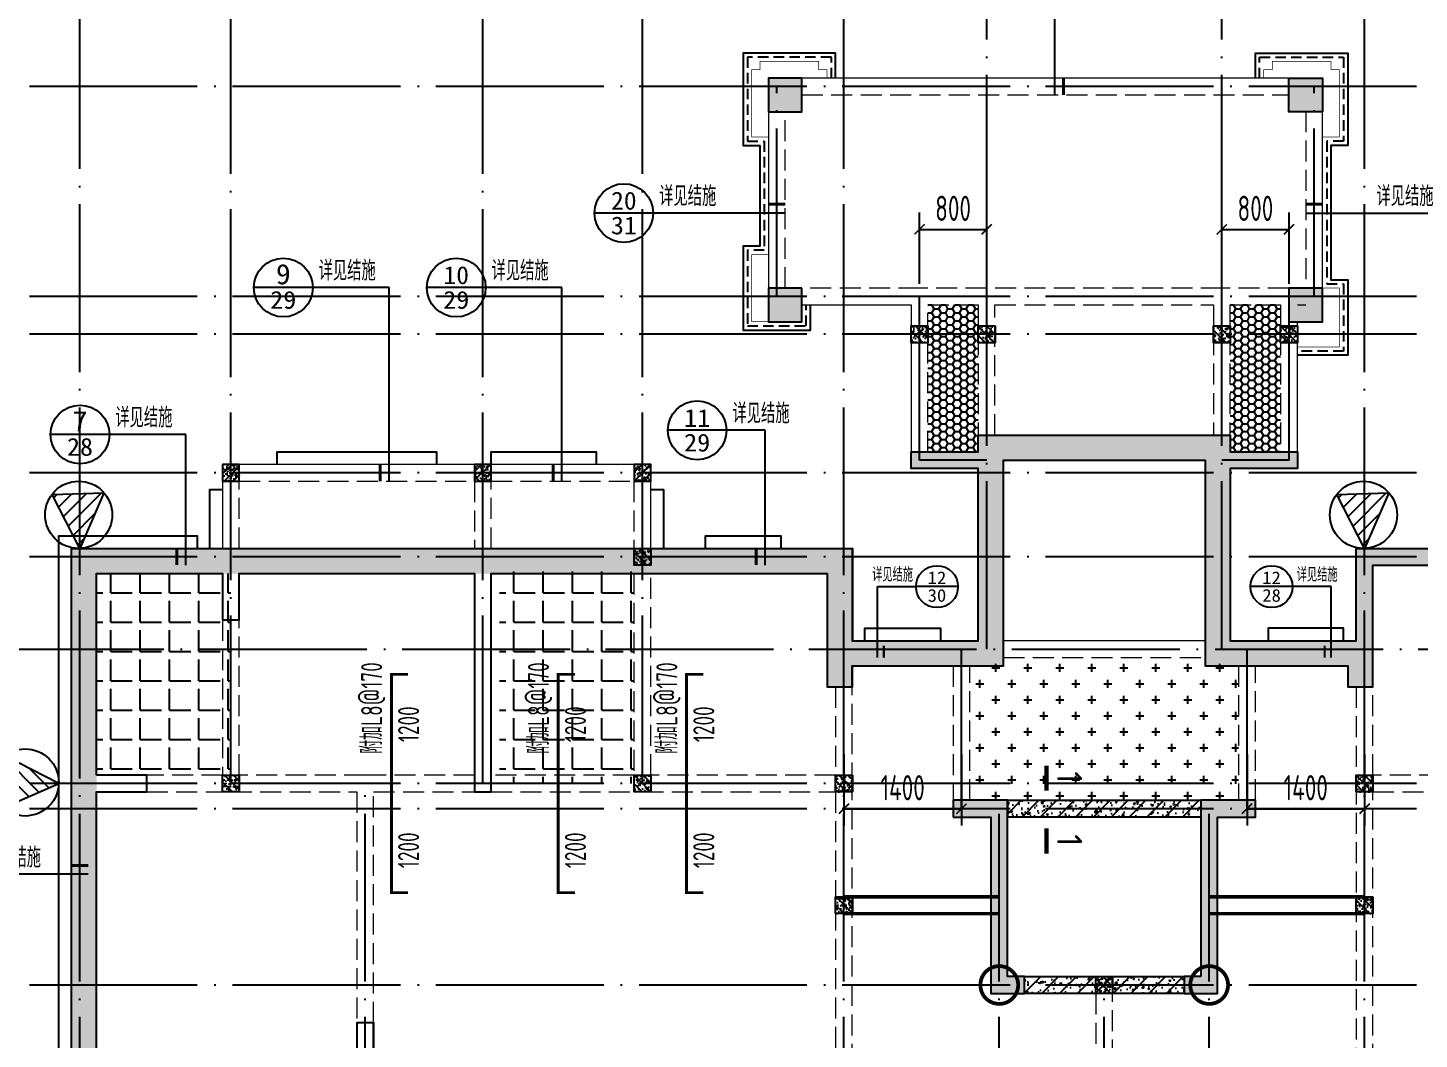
# Model space of a CAD drawing. Extents: x 826826 to 1642106, y -156213 to 399140.
# Drawn here: x 1285142 to 1301711, y 330157 to 342202 of the extents above; entities that cross this region are included whole.
import ezdxf
from ezdxf.enums import TextEntityAlignment as Align

# ---------------------------------------------------------------- set-up
doc = ezdxf.new("R2010")
doc.units = 0
doc.header["$LTSCALE"] = 1000
for name, pattern in [('DASH', [0.35, 0.25, -0.1]), ('DOTE', [2.42, 2, -0.2, 0.02, -0.2]), ('HIDDEN', [0.375, 0.25, -0.125])]:
    doc.linetypes.add(name, pattern=pattern)
doc.layers.get('0').update_dxf_attribs({"linetype": 'CONTINUOUS'})
doc.layers.get('DEFPOINTS').update_dxf_attribs({"linetype": 'CONTINUOUS'})
doc.layers.add('+公共字体', color=7, linetype='CONTINUOUS', lineweight=20)
doc.layers.add('PUB_HATCH', color=8, linetype='CONTINUOUS', lineweight=9)
for name, color, linetype in [('A-DOTE', 10, 'DOTE'), ('DIM_IDEN', 67, 'CONTINUOUS'), ('HATCH', 8, 'CONTINUOUS'), ('PUB_TEXT', 2, 'CONTINUOUS'), ('ROOF', 183, 'CONTINUOUS'), ('S-B板填充', 251, 'CONTINUOUS'), ('S-B板边线', 2, 'CONTINUOUS'), ('S-B板配筋', 6, 'CONTINUOUS'), ('S-B板配筋号', 7, 'CONTINUOUS'), ('S-J基础底板标注', 3, 'CONTINUOUS'), ('S-L主梁线', 4, 'DASH'), ('S-Q墙填充', 252, 'CONTINUOUS'), ('S-Q墙实线', 6, 'CONTINUOUS'), ('S-Q墙标注', 3, 'CONTINUOUS'), ('S-X详图标注', 3, 'CONTINUOUS'), ('S-Y一般标注', 3, 'CONTINUOUS'), ('S-Z柱实线', 6, 'CONTINUOUS'), ('S-板正筋', 2, 'CONTINUOUS'), ('S-构造柱', 212, 'CONTINUOUS'), ('THICK', 6, 'CONTINUOUS'), ('看线', 251, 'CONTINUOUS')]:
    doc.layers.add(name, color=color, linetype=linetype)
doc.styles.add('_TCH_AXIS', font='COMPLEX', dxfattribs={"bigfont": 'GBCBIG'})
doc.styles.add('_TCH_LABEL', font='simhei.ttf')
doc.styles.add('TSSD_Label', font='Tssdeng.shx', dxfattribs={"width": 0.7, "bigfont": 'hztxt.shx'})
doc.styles.add('TSSD_REIN', font='tssdeng.shx', dxfattribs={"width": 0.7, "height": 300, "bigfont": 'tssdchn.shx'})
doc.styles.add('结构文字', font='zstxt.shx', dxfattribs={"width": 0.7, "bigfont": 'zshz.shx'})
doc.dimstyles.new('STRUCK', dxfattribs={"dimtxt": 400, "dimasz": 121, "dimexe": 200, "dimexo": 150, "dimgap": 115, "dimtad": 1, "dimdec": 0, "dimdsep": 46, "dimtxsty": '结构文字', "dimblk": 'ARCHTICK', "dimcen": 400, "dimclrd": 3, "dimclre": 3, "dimclrt": 7, "dimadec": 0, "dimazin": 0, "dimtfac": 1, "dimtdec": 0, "dimtix": 1, "dimtmove": 2, "dimatfit": 3, "dimldrblk": '_DIMX', "dimfxl": 0, "dimtolj": 1, "dimtzin": 0, "dimarcsym": 0})
pattern_1 = [(0, (65578.81, -211040.24), (81.642857, 47.136514), [54.42857, -108.857143]), (120, (65578.81, -211040.24), (-81.642847, 47.136531), [54.42857, -108.857143]), (60, (65578.81, -211040.24), (1e-05, 94.273045), [-108.857143, 54.42857])]
pattern_2 = [(50, (196408.63, 60814.94), (215.17805, -18.82564), [22.5, -247.5]), (355, (196408.63, 60814.94), (-41.6254, 225.65764), [18, -198]), (100.4514, (196426.56, 60813.37), (173.5528, 206.83186), [19.12206, -210.34263]), (46.1842, (196408.63, 60874.94), (320.1723, -49.6557), [33.75, -371.25]), (96.6356, (196435.3, 60870.8), (280.3988, 292.23536), [28.6831, -315.5139]), (351.1842, (196408.63, 60874.94), (280.3986, 292.2356), [27, -297]), (21, (196438.63, 60859.94), (179.07212, -120.78567), [22.5, -247.5]), (326, (196438.63, 60859.94), (72.9946, 217.545), [18, -198]), (71.4514, (196453.55, 60849.87), (252.0668, 96.75915), [19.12206, -210.34263]), (37.5, (196408.63, 60814.94), (3.647957, 99.868156), [0, -195.6, 0, -201, 0, -198.75]), (7.5, (196408.63, 60814.94), (78.92086, 118.32351), [0, -114.6, 0, -191.1, 0, -75.75]), (327.5, (196341.73, 60814.94), (160.14673, -6.76646), [0, -75, 0, -234, 0, -310.5]), (317.5, (196311.73, 60814.94), (174.95585, 30.0315), [0, -97.5, 0, -155.4, 0, -220.5]), (45, (196408.63, 60814.94), (-106.06602, 106.06602), [])]

# ---------------------------------------------------------------- blocks, each defined once
blk = doc.blocks.new('20210801.08473688')
at = {"layer": 'A-DOTE'}
for p, q in [((4300, 3300), (4300, 19800)), ((6100, 10500), (6100, 19800)), ((9100, 10500), (9100, 19800)), ((11000, 10500), (11000, 19800)), ((13400, 3300), (13400, 19800)), ((15100, 12100), (15100, 19800)), ((17900, 12100), (17900, 19800)), ((19600, 3300), (19600, 19800)), ((54100, 18800), (3300, 18800)), ((12600, 16300), (12600, 18800)), ((19000, 16300), (19000, 18800)), ((54100, 16300), (3300, 16300)), ((14300, 14350), (14300, 16300)), ((18700, 14350), (18700, 16300)), ((54100, 15850), (3300, 15850)), ((15100, 14350), (14300, 14350)), ((18700, 14350), (17900, 14350)), ((54100, 14200), (3300, 14200)), ((54100, 13200), (3300, 13200)), ((3300, 12100), (54100, 12100)), ((14800, 10200), (14800, 12100)), ((18200, 10200), (18200, 12100)), ((54100, 10500), (3300, 10500)), ((7700, 3300), (7700, 10500)), ((54100, 10200), (3300, 10200)), ((15250, 3300), (15250, 10200)), ((17750, 3300), (17750, 10200)), ((54100, 8100), (3300, 8100)), ((16500, 3300), (16500, 8100))]:
    blk.add_line(p, q, dxfattribs=at)
blk = doc.blocks.new('20210801.20074634')
at = {"layer": 'S-B板填充', "linetype": 'ByBlock'}
h = blk.add_hatch(dxfattribs=at)
h.set_pattern_fill('HONEY', color=252, scale=17.142857, style=0)
h.set_pattern_definition(pattern_1)
edge = h.paths.add_edge_path()
edge.add_line((9900, 4150), (9900, 5900))
edge.add_line((9900, 5900), (10500, 5900))
edge.add_line((10500, 5900), (10500, 4350))
edge.add_line((10500, 4350), (10499, 4350))
edge.add_line((10499, 4350), (10499, 4150))
edge.add_line((10499, 4150), (9900, 4150))
h = blk.add_hatch(dxfattribs=at)
h.set_pattern_fill('HONEY', color=252, scale=17.142857, style=0)
h.set_pattern_definition(pattern_1)
edge = h.paths.add_edge_path()
edge.add_line((14098, 4150), (14099, 5900))
edge.add_line((14099, 5900), (13498, 5900))
edge.add_line((13498, 5900), (13498, 4350))
edge.add_line((13498, 4350), (13500, 4350))
edge.add_line((13500, 4350), (13500, 4150))
edge.add_line((13500, 4150), (14098, 4150))
at = {"layer": 'S-B板填充'}
h = blk.add_hatch(dxfattribs=at)
h.set_pattern_fill('ANGLE', color=252, scale=50, style=0)
h.set_pattern_definition([(0, (97633.95, -145443.86), (0, 349.25), [254, -95.25]), (90, (97633.95, -145443.86), (-349.25, 2e-14), [254, -95.25])])
edge = h.paths.add_edge_path()
edge.add_line((0, 300), (0, 2700))
edge.add_line((0, 2700), (1600, 2700))
edge.add_line((1600, 2700), (1600, 300))
edge.add_line((1600, 300), (0, 300))
h = blk.add_hatch(dxfattribs=at)
h.set_pattern_fill('ANGLE', color=252, scale=50, style=0)
h.set_pattern_definition([(0, (102433.95, -145443.86), (0, 349.25), [254, -95.25]), (90, (102433.95, -145443.86), (-349.25, 2e-14), [254, -95.25])])
h.paths.add_polyline_path([(4800, 2800), (6400, 2800), (6400, 200), (4800, 200)])
h = blk.add_hatch(dxfattribs=at)
h.set_pattern_fill('CROSS', color=252, scale=30, style=0)
h.set_pattern_definition([(0, (97233.95, -146243.87), (190.5, 190.5), [95.25, -285.75]), (90, (97281.57, -146291.5), (-190.5, 190.5), [95.25, -285.75])])
h.paths.add_polyline_path([(10401, 1700), (13601, 1700), (13600, 0), (10400, 0)])
blk = doc.blocks.new('20210802.04404787')
at = {"color": 1, "const_width": 8}
for points in [[(8450, 14500), (8250, 14500), (8250, 15300), (8350, 15300), (8350, 15400), (8640, 15400), (8640, 15400), (8760, 15400), (8760, 15400), (9050, 15400), (9050, 15300), (9150, 15300), (9150, 15200)], [(15050, 14500), (15250, 14500), (15250, 15300), (15150, 15300), (15150, 15400), (14860, 15400), (14860, 15400), (14740, 15400), (14740, 15400), (14450, 15400), (14450, 15300), (14350, 15300), (14350, 15200)], [(8450, 13100), (8250, 13100), (8250, 12300), (8850, 12300), (8850, 12500)], [(15050, 12700), (15250, 12700), (15250, 12000), (14750, 12000)]]:
    blk.add_lwpolyline(points, dxfattribs=at)
at = {"layer": '看线', "color": 201}
for points in [[(9250, 15200), (9250, 15500), (8150, 15500), (8150, 14400), (8350, 14400), (8350, 13200), (8150, 13200), (8150, 12200), (8950, 12200), (8950, 12500)], [(14250, 15200), (14250, 15500), (15350, 15500), (15350, 14400), (15150, 14400), (15150, 12800), (15350, 12800), (15350, 11900), (14750, 11900)], [(2550, 1700), (2550, 1550), (0, 1550), (0, 9750), (1650, 9750), (1650, 9600)]]:
    blk.add_lwpolyline(points, dxfattribs=at)
at = {"layer": '看线', "color": 201, "linetype": 'HIDDEN', "ltscale": 0.5}
for points in [[(9200, 15200), (9200, 15450), (8200, 15450), (8200, 14450), (8400, 14450), (8400, 13150), (8200, 13150), (8200, 12250), (8900, 12250), (8900, 12500)], [(14300, 15200), (14300, 15450), (15300, 15450), (15300, 14450), (15100, 14450), (15100, 12750), (15300, 12750), (15300, 11950), (14750, 11950)]]:
    blk.add_lwpolyline(points, dxfattribs=at)
at = {"layer": '看线', "color": 202, "ltscale": 0.5}
for points in [[(2600, 10600), (2600, 10750), (4500, 10750), (4500, 10600)], [(5150, 10600), (5150, 10750), (6400, 10750), (6400, 10600)], [(1800, 9600), (1800, 10300), (1950, 10300)], [(7050, 10300), (7200, 10300), (7200, 9600)], [(7700, 9600), (7700, 9750), (8600, 9750), (8600, 9600)], [(9600, 8500), (9600, 8650), (10500, 8650), (10500, 8500)], [(15300, 8500), (15300, 8650), (14400, 8650), (14400, 8500)]]:
    blk.add_lwpolyline(points, dxfattribs=at)
blk = doc.blocks.new('20210804.01062365')
at = {"layer": '+公共字体', "color": 2, "const_width": 45}
for points in [[(-1461449, -65116, 1), (-1461449, -64666, 1), (-1461449, -65116, -1)], [(-1458949, -65116, 1), (-1458949, -64666, 1), (-1458949, -65116, -1)]]:
    blk.add_lwpolyline(points, format="xyb", dxfattribs=at)
blk = doc.blocks.new('A$C028C60F5')
at = {"color": 6}
blk.add_lwpolyline([(400, 0), (0, 0), (0, -400), (400, -400)], close=True, dxfattribs=at)
at = {"layer": 'PUB_HATCH'}
blk.add_solid([(0, -400), (400, -400), (0, 0), (400, 0)], dxfattribs=at)
blk = doc.blocks.new('20210809.11542102')
at = {"layer": 'S-L主梁线', "linetype": 'ByBlock', "lineweight": 18}
for p, q in [((-1443668, -100884), (-1449468, -100884)), ((-1449868, -101276), (-1449868, -103384)), ((-1443268, -103384), (-1443268, -101276)), ((-1449468, -103584), (-1448168, -103584)), ((-1448168, -103584), (-1448168, -105334)), ((-1443568, -105334), (-1443568, -103784)), ((-1453268, -105484), (-1456368, -105484)), ((-1456368, -105484), (-1456368, -106484)), ((-1451268, -105484), (-1453268, -105484)), ((-1451268, -106484), (-1451268, -105484)), ((-1444668, -107584), (-1447069, -107584)), ((-1447018, -109684), (-1444718, -109684)), ((-1445868, -111584), (-1446818, -111584)), ((-1444918, -111584), (-1445868, -111584))]:
    blk.add_line(p, q, dxfattribs=at)
at = {"layer": 'S-L主梁线', "linetype": 'DASH', "lineweight": 18}
for p, q in [((-1449468, -101084), (-1443668, -101084)), ((-1449668, -103384), (-1449668, -101276)), ((-1443468, -101276), (-1443468, -103384)), ((-1448068, -103384), (-1449468, -103384)), ((-1447269, -103384), (-1448068, -103384)), ((-1444468, -103384), (-1447269, -103384)), ((-1443668, -103384), (-1444468, -103384)), ((-1447968, -105334), (-1447968, -103584)), ((-1447968, -103584), (-1447369, -103584)), ((-1447369, -103584), (-1447369, -105234)), ((-1447169, -105134), (-1447169, -103584)), ((-1447169, -103584), (-1444568, -103584)), ((-1444568, -103584), (-1444568, -105134)), ((-1444368, -105234), (-1444368, -103584)), ((-1444368, -103584), (-1443768, -103584)), ((-1443768, -103584), (-1443768, -105334)), ((-1456168, -105684), (-1453368, -105684)), ((-1456168, -106484), (-1456168, -105684)), ((-1453368, -105684), (-1453368, -106484)), ((-1453168, -106484), (-1453168, -105684)), ((-1453168, -105684), (-1451468, -105684)), ((-1451468, -105684), (-1451468, -106484)), ((-1451468, -106784), (-1451468, -109184)), ((-1451268, -109184), (-1451268, -106784)), ((-1456368, -107334), (-1456368, -109184)), ((-1456168, -109184), (-1456168, -107334)), ((-1447069, -107784), (-1444668, -107784)), ((-1447668, -107884), (-1447668, -109484)), ((-1447468, -109484), (-1447468, -107884)), ((-1444268, -107884), (-1444268, -109484)), ((-1444068, -109484), (-1444068, -107884)), ((-1449068, -108134), (-1449068, -109184)), ((-1448868, -109284), (-1448868, -108134)), ((-1442868, -108134), (-1442868, -109284)), ((-1442668, -109184), (-1442668, -108134)), ((-1456368, -109184), (-1457268, -109184)), ((-1454668, -109184), (-1456168, -109184)), ((-1453368, -109184), (-1454668, -109184)), ((-1451468, -109184), (-1453168, -109184)), ((-1449068, -109184), (-1451268, -109184)), ((-1440468, -109184), (-1442668, -109184)), ((-1448868, -113334), (-1448868, -109284)), ((-1442868, -109284), (-1442868, -113334)), ((-1457268, -109384), (-1456268, -109384)), ((-1456268, -109384), (-1454768, -109384)), ((-1454768, -109384), (-1454768, -112134)), ((-1454568, -112134), (-1454568, -109384)), ((-1454568, -109384), (-1453368, -109384)), ((-1453168, -109384), (-1451368, -109384)), ((-1451368, -109384), (-1449068, -109384)), ((-1449068, -109384), (-1449068, -113334)), ((-1444718, -109484), (-1447018, -109484)), ((-1442668, -113334), (-1442668, -109384)), ((-1442668, -109384), (-1440368, -109384)), ((-1446818, -111784), (-1445968, -111784)), ((-1445968, -111784), (-1445968, -114684)), ((-1445768, -114684), (-1445768, -111784)), ((-1445768, -111784), (-1444918, -111784))]:
    blk.add_line(p, q, dxfattribs=at)
at = {"layer": 'S-L主梁线', "linetype": 'ByBlock', "lineweight": 18}
blk.add_lwpolyline([(-1443568, -103584), (-1443468, -103584)], dxfattribs=at)
at = {"layer": 'S-Q墙实线'}
for points in [[(-1458168, -106484), (-1448868, -106484), (-1448868, -107584), (-1447369, -107584), (-1447369, -105534), (-1448168, -105534), (-1448168, -105334), (-1447369, -105334), (-1447369, -105134), (-1444368, -105134), (-1444368, -105334), (-1443568, -105334), (-1443568, -105534), (-1444368, -105534), (-1444368, -107584), (-1442868, -107584), (-1442868, -106484), (-1424468, -106484)], [(-1424668, -113784), (-1430168, -113784), (-1442668, -113784), (-1442668, -114984), (-1449068, -114984), (-1449068, -113784), (-1454568, -113784), (-1458168, -113784), (-1458168, -106484)], [(-1457868, -109184), (-1457868, -106784), (-1456368, -106784), (-1456368, -107334), (-1456168, -107334), (-1456168, -106784), (-1453368, -106784), (-1453368, -109384), (-1453168, -109384), (-1453168, -106784), (-1449168, -106784), (-1449168, -108134), (-1448868, -108134), (-1448868, -107884), (-1447069, -107884), (-1447069, -105434), (-1444668, -105434), (-1444668, -107884), (-1442968, -107884), (-1442968, -108134), (-1442668, -108134), (-1442668, -106684), (-1438568, -106684)], [(-1437168, -113484), (-1442668, -113484), (-1442668, -113334), (-1442968, -113334), (-1442968, -114684), (-1448768, -114684), (-1448768, -113334), (-1449068, -113334), (-1449068, -113484), (-1454568, -113484), (-1454568, -112134), (-1454768, -112134), (-1454768, -113484), (-1457868, -113484), (-1457868, -109384), (-1457268, -109384), (-1457268, -109184), (-1457868, -109184)], [(-1444718, -111584), (-1444918, -111584), (-1444918, -111784), (-1444518, -111784), (-1444518, -109684), (-1444068, -109684), (-1444068, -109484), (-1444718, -109484), (-1444718, -111584)]]:
    blk.add_lwpolyline(points, dxfattribs=at)
blk.add_lwpolyline([(-1447668, -109684), (-1447218, -109684), (-1447218, -111784), (-1446818, -111784), (-1446818, -111584), (-1447018, -111584), (-1447018, -109484), (-1447668, -109484)], close=True, dxfattribs=at)
at = {"layer": 'S-Z柱实线'}
for p in [(-1449868, -100884), (-1449868, -103384), (-1443668, -103384)]:
    blk.add_blockref('A$C028C60F5', p, dxfattribs=at)
at = {"layer": 'S-Z柱实线', "xscale": -1}
blk.add_blockref('A$C028C60F5', (-1443268, -100884), dxfattribs=at)
blk = doc.blocks.new('20210730.02141516')
at = {"layer": 'S-构造柱'}
h = blk.add_hatch(dxfattribs=at)
h.set_pattern_fill('ARMORED', color=256, scale=15, angle=-90, style=0)
h.set_pattern_definition([(320, (-154189.41, 3278673.45), (-9.4128202, -107.5890274), [11.25, -123.75]), (265, (-154189.41, 3278673.45), (112.82882, 20.8127), [9, -99]), (10.4514, (-154190.19, 3278664.49), (103.4159313, -86.7764073), [9.5610285, -105.1713168]), (316.1842, (-154159.41, 3278673.45), (-24.827852, -160.0861573), [16.875, -185.625]), (6.6356, (-154161.48, 3278660.11), (146.117681, -140.199406), [14.341543, -157.75695]), (261.1842, (-154159.41, 3278673.45), (146.11779, -140.199292), [13.5, -148.5]), (291, (-154166.91, 3278658.45), (-60.3928336, -89.5360578), [11.25, -123.75]), (236, (-154166.91, 3278658.45), (108.7725068, -36.4972998), [9, -99]), (341.4514, (-154171.94, 3278650.99), (48.3795745, -126.0333943), [9.5610285, -105.1713168]), (307.5, (-154189.41, 3278673.454), (49.93407807, -1.8239783), [0, -97.8, 0, -100.5, 0, -99.375]), (277.5, (-154189.41, 3278673.454), (59.1617568, -39.4604306), [0, -57.3, 0, -95.55, 0, -37.875]), (237.5, (-154189.41, 3278706.904), (-3.38323076, -80.07336543), [0, -37.5, 0, -117, 0, -155.25]), (227.5, (-154189.41, 3278721.904), (15.0157473, -87.4779254), [0, -48.75, 0, -77.7, 0, -110.25]), (315, (-154189.41, 3278673.454), (53.0330086, 53.0330086), [])])
h.paths.add_polyline_path([(200, 200), (200, 0), (0, 0), (0, 200)])
blk.add_lwpolyline([(200, 200), (200, 0), (0, 0), (0, 200)], close=True, dxfattribs=at)
blk = doc.blocks.new('20210805.12141193')
at = {"layer": 'DIM_IDEN'}
for p, q in [((13926, 16505), (13926, 17845)), ((9145, 15098), (8445, 15098)), ((9990, 15098), (9145, 15098)), ((10716, 15098), (9990, 15098)), ((16916, 15098), (17642, 15098)), ((17642, 15098), (18487, 15098)), ((5090, 14211), (4390, 14211)), ((5999, 14211), (5090, 14211)), ((5999, 11905), (5999, 14211)), ((7149, 14211), (6449, 14211)), ((8058, 14211), (7149, 14211)), ((8058, 11905), (8058, 14211)), ((2669, 12461), (1969, 12461)), ((3578, 12461), (2669, 12461)), ((3578, 10905), (3578, 12461)), ((10018, 12511), (9318, 12511)), ((10477, 12511), (10018, 12511)), ((10477, 10905), (10477, 12511)), ((11816, 10649), (12274, 10649)), ((11816, 9805), (11816, 10649)), ((12774, 10649), (12274, 10649)), ((16758, 10649), (16258, 10649)), ((17216, 10649), (16758, 10649)), ((17216, 9805), (17216, 10649)), ((1850, 7223), (1103, 7223)), ((2416, 7223), (1850, 7223))]:
    blk.add_line(p, q, dxfattribs=at)
for points, const_width in [([(14031, 16505), (14031, 16705)], 35), ([(10716, 15203), (10516, 15203)], 35), ([(16916, 15203), (17116, 15203)], 35), ([(5894, 11905), (5894, 12105)], 35), ([(7953, 11905), (7953, 12105)], 35), ([(3473, 10905), (3473, 11105)], 35), ([(10372, 10905), (10372, 11105)], 35), ([(11891, 9805), (11891, 9947)], 25), ([(17141, 9805), (17141, 9947)], 25), ([(2416, 7328), (2216, 7328)], 35)]:
    blk.add_lwpolyline(points, dxfattribs=dict(at, const_width=const_width))
for centre, radius in [((8795, 15098), 350), ((4740, 14211), 350), ((6799, 14211), 350), ((2319, 12461), 350), ((9668, 12511), 350), ((12524, 10649), 250), ((16508, 10649), 250)]:
    blk.add_circle(centre, radius, dxfattribs=at)
at = {"layer": 'PUB_TEXT', "style": '_TCH_AXIS'}
for height, p in [(236.3, (9215, 15182)), (236.3, (17757, 15182)), (236.3, (5160, 14295)), (236.3, (7219, 14295)), (236.3, (2739, 12545)), (236.3, (10088, 12595)), (168.8, (11752, 10709)), (168.8, (16808, 10709)), (236.3, (1173, 7306))]:
    blk.add_text('详见结施', height=height, dxfattribs=at).set_placement(p)
at = {"layer": 'PUB_TEXT', "style": '_TCH_LABEL'}
for s, height, width, p, p2 in [('20', 213.8, 0.988889, (8643, 15139), (8947, 15139)), ('31', 212.3, 1.011364, (8641, 14845), (8950, 14845)), ('9', 242, 1.011364, (4652, 14250), (4828, 14250)), ('10', 213.8, 0.988889, (6647, 14252), (6951, 14252)), ('29', 211.6, 1.022989, (4584, 13959), (4895, 13959)), ('29', 211.6, 1.022989, (6644, 13959), (6955, 13959)), ('7', 241, 1.053254, (2228, 12500), (2410, 12500)), ('11', 210.8, 1.034884, (9511, 12552), (9825, 12552)), ('29', 211.6, 1.022989, (9512, 12259), (9824, 12259)), ('28', 212.3, 1.011364, (2164, 12208), (2473, 12208)), ('12', 151.1, 1.022989, (12412, 10679), (12635, 10679)), ('12', 151.1, 1.022989, (16397, 10679), (16619, 10679)), ('30', 151.4, 1.017143, (12413, 10469), (12634, 10469)), ('28', 151.4, 1.017143, (16398, 10469), (16619, 10469))]:
    blk.add_text(s, height=height, dxfattribs=dict(at, width=width)).set_placement(p, p2, align=Align.FIT)
blk = doc.blocks.new('20210804.00390298')
at = {"layer": 'S-Q墙填充'}
h = blk.add_hatch(dxfattribs=at)
h.set_pattern_fill('ARMORED', color=252, scale=30, style=0)
h.set_pattern_definition(pattern_2)
h.paths.add_polyline_path([(51842, 63749), (54142, 63749), (54142, 63549), (51842, 63549)])
h = blk.add_hatch(dxfattribs=at)
h.set_pattern_fill('ARMORED', color=252, scale=30, style=0)
h.set_pattern_definition(pattern_2)
h.paths.add_polyline_path([(52042, 61649), (53942, 61649), (53942, 61449), (52042, 61449)])
at = {"layer": 'S-B板边线'}
for points in [[(51842, 63749), (54142, 63749), (54142, 63549), (51842, 63549)], [(52042, 61649), (53942, 61649), (53942, 61449), (52042, 61449)]]:
    blk.add_lwpolyline(points, close=True, dxfattribs=at)
at = {"layer": 'THICK', "const_width": 50}
for points in [[(52304, 63863), (52304, 64163)], [(52304, 63413), (52304, 63113)]]:
    blk.add_lwpolyline(points, dxfattribs=at)
at = {"layer": 'THICK', "style": 'TSSD_Label'}
for p in [(52429, 64094), (52429, 63344)]:
    blk.add_text('1', height=300, rotation=270, dxfattribs=at).set_placement(p)
blk = doc.blocks.new('_ArchTick')
at = {"color": 0, "linetype": 'ByBlock', "const_width": 0.15}
blk.add_lwpolyline([(-0.5, -0.5), (0.5, 0.5)], dxfattribs=at)
blk = doc.blocks.new('*D2628')
at = {"layer": 'DEFPOINTS', "color": 0}
for p in [(1296561, 339802), (1295761, 339002), (1296561, 339002)]:
    blk.add_point(p, dxfattribs=at)
at = {"layer": 'S-Q墙标注', "color": 3, "lineweight": -2}
for p, q in [((1295761, 339152), (1295761, 340002)), ((1296561, 339152), (1296561, 340002)), ((1295761, 339802), (1296561, 339802))]:
    blk.add_line(p, q, dxfattribs=at)
at = {"layer": 'S-Q墙标注', "color": 3, "lineweight": -2, "xscale": 121, "yscale": 121, "zscale": 121, "rotation": 180}
blk.add_blockref('_ArchTick', (1295761, 339802), dxfattribs=at)
at = {"layer": 'S-Q墙标注', "color": 3, "lineweight": -2, "xscale": 121, "yscale": 121, "zscale": 121}
blk.add_blockref('_ArchTick', (1296561, 339802), dxfattribs=at)
at = {"layer": 'S-Q墙标注', "color": 7, "insert": (1296161, 340052), "char_height": 300, "attachment_point": 5, "style": 'TSSD_REIN'}
blk.add_mtext('\\A1;800', dxfattribs=at)
blk = doc.blocks.new('_DIMX')
blk.add_line((-150, 0), (150, 0))
at = {"const_width": 50}
blk.add_lwpolyline([(-70, -70), (70, 70)], dxfattribs=at)
blk = doc.blocks.new('*D2629')
at = {"layer": 'DEFPOINTS', "color": 0}
for p in [(1300161, 339802), (1299361, 339002), (1300161, 339002)]:
    blk.add_point(p, dxfattribs=at)
at = {"layer": 'S-Q墙标注', "color": 3, "lineweight": -2}
for p, q in [((1299361, 339152), (1299361, 340002)), ((1300161, 339152), (1300161, 340002)), ((1299361, 339802), (1300161, 339802))]:
    blk.add_line(p, q, dxfattribs=at)
at = {"layer": 'S-Q墙标注', "color": 3, "lineweight": -2, "xscale": 121, "yscale": 121, "zscale": 121, "rotation": 180}
blk.add_blockref('_ArchTick', (1299361, 339802), dxfattribs=at)
at = {"layer": 'S-Q墙标注', "color": 3, "lineweight": -2, "xscale": 121, "yscale": 121, "zscale": 121}
blk.add_blockref('_ArchTick', (1300161, 339802), dxfattribs=at)
at = {"layer": 'S-Q墙标注', "color": 7, "insert": (1299761, 340052), "char_height": 300, "attachment_point": 5, "style": 'TSSD_REIN'}
blk.add_mtext('\\A1;800', dxfattribs=at)
blk = doc.blocks.new('*D2634')
at = {"layer": 'DEFPOINTS', "color": 0}
for p in [(1294861, 333702), (1296261, 333702), (1296261, 332902)]:
    blk.add_point(p, dxfattribs=at)
at = {"layer": 'S-Q墙标注', "color": 3, "lineweight": -2}
for p, q in [((1294861, 333552), (1294861, 332702)), ((1296261, 333552), (1296261, 332702)), ((1294861, 332902), (1296261, 332902))]:
    blk.add_line(p, q, dxfattribs=at)
at = {"layer": 'S-Q墙标注', "color": 3, "lineweight": -2, "xscale": 121, "yscale": 121, "zscale": 121, "rotation": 180}
blk.add_blockref('_ArchTick', (1294861, 332902), dxfattribs=at)
at = {"layer": 'S-Q墙标注', "color": 3, "lineweight": -2, "xscale": 121, "yscale": 121, "zscale": 121}
blk.add_blockref('_ArchTick', (1296261, 332902), dxfattribs=at)
at = {"layer": 'S-Q墙标注', "color": 7, "insert": (1295561, 333152), "char_height": 300, "attachment_point": 5, "style": 'TSSD_REIN'}
blk.add_mtext('\\A1;1400', dxfattribs=at)
blk = doc.blocks.new('*D2635')
at = {"layer": 'DEFPOINTS', "color": 0}
for p in [(1299661, 333702), (1301061, 333702), (1301061, 332902)]:
    blk.add_point(p, dxfattribs=at)
at = {"layer": 'S-Q墙标注', "color": 3, "lineweight": -2}
for p, q in [((1299661, 333552), (1299661, 332702)), ((1301061, 333552), (1301061, 332702)), ((1299661, 332902), (1301061, 332902))]:
    blk.add_line(p, q, dxfattribs=at)
at = {"layer": 'S-Q墙标注', "color": 3, "lineweight": -2, "xscale": 121, "yscale": 121, "zscale": 121, "rotation": 180}
blk.add_blockref('_ArchTick', (1299661, 332902), dxfattribs=at)
at = {"layer": 'S-Q墙标注', "color": 3, "lineweight": -2, "xscale": 121, "yscale": 121, "zscale": 121}
blk.add_blockref('_ArchTick', (1301061, 332902), dxfattribs=at)
at = {"layer": 'S-Q墙标注', "color": 7, "insert": (1300361, 333152), "char_height": 300, "attachment_point": 5, "style": 'TSSD_REIN'}
blk.add_mtext('\\A1;1400', dxfattribs=at)

msp = doc.modelspace()

# ---------------------------------------------------------------- hatches: boundary and pattern name
at = {"layer": 'HATCH'}
h = msp.add_hatch(dxfattribs=at)
h.set_pattern_fill('ARMORED', color=256, scale=50, style=0)
h.set_pattern_definition([(50, (545039.7, -7279.95), (358.63009, -31.37607), [37.5, -412.5]), (355, (545039.7, -7279.95), (-69.37567, 376.09607), [30, -330]), (100.4514, (545069.58, -7282.57), (289.25469, 344.71977), [31.8701, -350.57106]), (46.1842, (545039.7, -7179.95), (533.62052, -82.7595), [56.25, -618.75]), (96.6356, (545084.16, -7186.85), (467.33135, 487.05894), [47.80514, -525.8565]), (351.1842, (545039.7, -7179.95), (467.33097, 487.0593), [45, -495]), (21, (545089.7, -7204.95), (298.45353, -201.30945), [37.5, -412.5]), (326, (545089.7, -7204.95), (121.65767, 362.57502), [30, -330]), (71.4514, (545114.56, -7221.73), (420.11131, 161.26525), [31.8701, -350.57106]), (37.5, (545039.69, -7279.95), (6.079928, 166.446927), [0, -326, 0, -335, 0, -331.25]), (7.5, (545039.7, -7279.95), (131.53477, 197.205856), [0, -191, 0, -318.5, 0, -126.25]), (327.5, (544928.19, -7279.95), (266.911218, -11.277436), [0, -125, 0, -390, 0, -517.5]), (317.5, (544878.2, -7279.95), (291.593085, 50.05249), [0, -162.5, 0, -259, 0, -367.5]), (45, (545039.7, -7279.95), (-176.776695, 176.776695), [])])
h.paths.add_polyline_path([(1301161.01, 328702.07), (1313661, 328702.07), (1319161.01, 328702.07), (1319161.01, 327502.07), (1325561.01, 327502.07), (1325561.01, 328702.07), (1334661.01, 328702.07), (1334661.01, 336002.07), (1325361.01, 336002.07), (1325361.01, 334902.06), (1323862.47, 334902.06), (1323862.47, 336952.07), (1324661, 336952.07), (1324661, 337152.07), (1323862.47, 337152.07), (1323862.47, 337352.07), (1320861, 337352.07), (1320861, 337152.07), (1320061, 337152.07), (1320061, 336952.07), (1320861, 336952.07), (1320861, 334902.06), (1319361, 334902.06), (1319361, 336002.07), (1300961.01, 336002.07), (1300961.01, 334902.06), (1299461.01, 334902.06), (1299461.01, 336952.07), (1300261.01, 336952.07), (1300261.01, 337152.07), (1299461.01, 337152.07), (1299461.01, 337352.07), (1296459.54, 337352.07), (1296459.54, 337152.07), (1295661.01, 337152.07), (1295661.01, 336952.07), (1296459.54, 336952.07), (1296459.54, 334902.06), (1294961, 334902.06), (1294961, 336002.07), (1285661.01, 336002.07), (1285661.01, 328702.07), (1289261.01, 328702.07), (1294761.01, 328702.07), (1294761.01, 327502.07), (1301161.01, 327502.07)])
h.paths.add_polyline_path([(1295061.01, 329152.07), (1294761.01, 329152.07), (1294761.01, 329002.07), (1289261.01, 329002.07), (1289261, 329002.07), (1289061, 329002.07), (1289061.01, 329002.07), (1285961.01, 329002.07), (1285961, 333102.07), (1285961.01, 333102.07), (1285961.01, 333302.07), (1285961, 333302.07), (1285961, 335702.07), (1287461, 335702.07), (1287461, 335702.07), (1287661, 335702.07), (1287661, 335702.07), (1290461, 335702.07), (1290461, 335702.07), (1290661, 335702.07), (1290661, 335702.07), (1294661, 335702.07), (1294661, 334352.07), (1294961, 334352.07), (1294961, 334602.06), (1296759.54, 334602.06), (1296759.54, 337052.07), (1299161.01, 337052.07), (1299161.01, 334602.06), (1300861.01, 334602.06), (1300861.01, 334352.07), (1301161.01, 334352.07), (1301161.01, 335802.07), (1305261.01, 335802.07), (1305261.01, 335802.07), (1305461.01, 335802.07), (1305461.01, 335802.07), (1308260.96, 335802.07), (1308259.6, 335802.07), (1308459.6, 335802.07), (1308460.96, 335802.07), (1311861.01, 335802.07), (1311861.01, 335802.07), (1312061.01, 335802.07), (1312061.01, 335802.07), (1314861, 335802.07), (1314861, 335802.07), (1315061, 335802.07), (1315061, 335802.07), (1319161, 335802.07), (1319161, 334352.07), (1319461, 334352.07), (1319461, 334602.07), (1321161, 334602.07), (1321161, 337052.07), (1323562.47, 337052.07), (1323562.47, 334602.06), (1325361.01, 334602.06), (1325361.01, 334352.07), (1325661.01, 334352.07), (1325661.01, 335702.07), (1329661, 335702.06), (1329661, 335702.07), (1329861, 335702.07), (1329861.01, 335702.06), (1332661, 335702.06), (1332661, 335702.07), (1332861, 335702.07), (1332861, 335702.06), (1334361.01, 335702.06), (1334361.01, 333302.07), (1334361.01, 333302.07), (1334361.01, 333102.07), (1334361.01, 333102.07), (1334361, 329002.07), (1331261, 329002.07), (1331261, 329002.07), (1331061, 329002.07), (1331061, 329002.07), (1325561.01, 329002.07), (1325561.01, 329152.07), (1325261.01, 329152.07), (1325261.01, 327802.07), (1319461.01, 327802.07), (1319461.01, 329152.07), (1319161.01, 329152.07), (1319161.01, 329002.07), (1313661, 329002.07), (1313661, 329002.07), (1313461, 329002.07), (1313461, 329002.07), (1306861.01, 329002.07), (1306861.01, 329002.07), (1306661.01, 329002.07), (1306661.01, 329002.07), (1301161.01, 329002.07), (1301161.01, 329152.07), (1300861.01, 329152.07), (1300861.01, 327802.07), (1295061.01, 327802.07)], flags=16)
h.paths.add_polyline_path([(1296611, 330702.07), (1296611, 332802.06), (1296161.01, 332802.06), (1296161.01, 333002.06), (1296811, 333002.06), (1296811, 330902.07), (1297011, 330902.07), (1297011, 330702.07)], flags=0)
h.paths.add_polyline_path([(1298910.99, 330702.07), (1298910.99, 330902.07), (1299110.99, 330902.07), (1299110.99, 333002.06), (1299761.01, 333002.06), (1299761.01, 332802.06), (1299310.99, 332802.06), (1299310.99, 330702.07)], flags=0)
h.paths.add_polyline_path([(1320561, 332802.06), (1320561, 333002.06), (1321211.02, 333002.06), (1321211.02, 330902.07), (1321411.02, 330902.07), (1321411.02, 330702.07), (1321011.02, 330702.07), (1321011.02, 332802.06)], flags=0)
h.paths.add_polyline_path([(1323311.01, 330702.07), (1323311.01, 330902.07), (1323511.01, 330902.07), (1323511.01, 333002.06), (1324161, 333002.06), (1324161, 332802.06), (1323711.01, 332802.06), (1323711.01, 330702.07)], flags=0)
at = {"layer": 'S-Q墙填充'}
h = msp.add_hatch(color=252, dxfattribs=at)
h.dxf.hatch_style = 1
h.paths.add_polyline_path([(1296161.01, 332802.06), (1296611, 332802.06), (1296611, 330702.07), (1297011, 330702.07), (1297011, 330902.07), (1296811, 330902.07), (1296811, 333002.06), (1296161.01, 333002.06)])
h = msp.add_hatch(color=252, dxfattribs=at)
h.dxf.hatch_style = 1
h.paths.add_polyline_path([(1299110.99, 330902.07), (1298910.99, 330902.07), (1298910.99, 330702.07), (1299310.99, 330702.07), (1299310.99, 332802.06), (1299761.01, 332802.06), (1299761.01, 333002.06), (1299110.99, 333002.06)])
at = {"layer": 'S-X详图标注'}
h = msp.add_hatch(dxfattribs=at)
h.set_pattern_fill('METAL', color=256, scale=30, style=0)
h.set_pattern_definition([(45, (1463788.04, -88191.67), (-84.852814, 84.852814), [])])
h.paths.add_polyline_path([(1285761, 336002.07), (1285430.42, 336645.01), (1286049.2, 336665.09)])
h = msp.add_hatch(dxfattribs=at)
h.set_pattern_fill('METAL', color=256, scale=30, style=0)
h.set_pattern_definition([(45, (1479088.03, -88191.67), (-84.852814, 84.852814), [])])
h.paths.add_polyline_path([(1301061, 336002.07), (1300730.42, 336645.01), (1301349.2, 336665.09)])
h = msp.add_hatch(dxfattribs=at)
h.set_pattern_fill('METAL', color=256, scale=30, angle=-90, style=0)
h.set_pattern_definition([(315, (1073757.51, 221666.63), (84.852814, 84.852814), [])])
h.paths.add_polyline_path([(1285511, 333202.07), (1284868.05, 333532.65), (1284847.98, 332913.87)])

# ---------------------------------------------------------------- linework, layer by layer
at = {"layer": 'S-B板配筋', "lineweight": 35, "const_width": 35}
for points in [[(1289671.58, 331902.07), (1289471.58, 331902.07), (1289471.58, 334502.07), (1289671.58, 334502.07)], [(1291658.52, 331902.07), (1291458.52, 331902.07), (1291458.52, 334502.07), (1291658.52, 334502.07)], [(1293186.98, 331902.07), (1292986.98, 331902.07), (1292986.98, 334502.07), (1293186.98, 334502.07)]]:
    msp.add_lwpolyline(points, dxfattribs=at)
at = {"layer": 'S-Q墙实线'}
for points in [[(1285661, 336002.07), (1294961, 336002.07), (1294961, 334902.06), (1296459.54, 334902.06), (1296459.54, 336952.07), (1295661.01, 336952.07), (1295661.01, 337152.07), (1296459.54, 337152.07), (1296459.54, 337352.07), (1299461.01, 337352.07), (1299461.01, 337152.07), (1300261.01, 337152.07), (1300261.01, 336952.07), (1299461.01, 336952.07), (1299461.01, 334902.06), (1300961.01, 334902.06), (1300961.01, 336002.07), (1319361, 336002.07)], [(1285961, 333302.07), (1285961, 335702.07), (1287461, 335702.07), (1287461, 335152.06), (1287661, 335152.06), (1287661, 335702.07), (1290461, 335702.07), (1290461, 333102.07), (1290661, 333102.07), (1290661, 335702.07), (1294661, 335702.07), (1294661, 334352.07), (1294961, 334352.07), (1294961, 334602.06), (1296759.54, 334602.06), (1296759.54, 337052.07), (1299161.01, 337052.07), (1299161.01, 334602.06), (1300861.01, 334602.06), (1300861.01, 334352.07), (1301161.01, 334352.07), (1301161.01, 335802.07), (1305261.01, 335802.07)], [(1319161.01, 328702.07), (1313661, 328702.07), (1301161.01, 328702.07), (1301161.01, 327502.07), (1294761.01, 327502.07), (1294761.01, 328702.07), (1289261.01, 328702.07), (1285661.01, 328702.07), (1285661.01, 336002.07)], [(1306661.01, 329002.07), (1301161.01, 329002.07), (1301161.01, 329152.07), (1300861.01, 329152.07), (1300861.01, 327802.07), (1295061.01, 327802.07), (1295061.01, 329152.07), (1294761.01, 329152.07), (1294761.01, 329002.07), (1289261.01, 329002.07), (1289261.01, 330352.07), (1289061.01, 330352.07), (1289061.01, 329002.07), (1285961.01, 329002.07), (1285961, 333102.07), (1286561.01, 333102.07), (1286561.01, 333302.07), (1285961, 333302.07)]]:
    msp.add_lwpolyline(points, dxfattribs=at)
at = {"layer": 'S-X详图标注'}
for points in [[(1285761, 336002.07), (1285430.42, 336645.01), (1286049.2, 336665.09), (1285761, 336002.07)], [(1301061, 336002.07), (1300730.42, 336645.01), (1301349.2, 336665.09), (1301061, 336002.07)], [(1285511, 333202.07), (1284868.05, 333532.65), (1284847.98, 332913.87), (1285511, 333202.07)]]:
    msp.add_lwpolyline(points, dxfattribs=at)
for centre in [(1285748.03, 336401.85), (1301048.03, 336401.85), (1285111.21, 333215.04)]:
    msp.add_circle(centre, 400, dxfattribs=at)
at = {"layer": 'S-板正筋', "color": 5, "linetype": 'DASH', "const_width": 42.86}
for points in [[(1294861, 331852.07), (1296711, 331852.07)], [(1301061, 331852.07), (1299211, 331852.07)], [(1294861, 331652.07), (1296711, 331652.07)], [(1301061, 331652.07), (1299211, 331652.07)]]:
    msp.add_lwpolyline(points, dxfattribs=at)

# ---------------------------------------------------------------- block references
at = {"layer": 'PUB_TEXT'}
msp.add_blockref('20210805.12141193', (1283445.12, 324897.44), dxfattribs=at)
at = {"layer": 'ROOF', "rotation": 359.9999999538236}
for p in [(1295661.01, 338452.07), (1296461.01, 338452.07), (1299261.01, 338452.07), (1300061.01, 338452.07), (1292361.01, 335802.06)]:
    msp.add_blockref('20210730.02141516', p, dxfattribs=at)
at = {"layer": 'ROOF', "xscale": -1}
for p in [(1287660.99, 336802.07), (1290660.99, 336802.07), (1292561.01, 336802.07)]:
    msp.add_blockref('20210730.02141516', p, dxfattribs=at)
at = {"layer": 'ROOF'}
for p in [(1287461.1, 333102.07), (1292361.02, 333102.07), (1294761.01, 333102.07), (1300961, 333102.07), (1294761.01, 331652.07), (1300961, 331652.07), (1297861, 330702.07)]:
    msp.add_blockref('20210730.02141516', p, dxfattribs=at)
at = {"layer": 'S-B板填充'}
msp.add_blockref('20210801.20074634', (1285961, 333002.06), dxfattribs=at)
at = {"layer": 'S-J基础底板标注'}
for name, p in [('20210804.00390298', (1244969.39, 269253.32)), ('20210804.01062365', (2758159.55, 395693.19))]:
    msp.add_blockref(name, p, dxfattribs=at)
at = {"layer": 'S-Q墙实线'}
msp.add_blockref('20210809.11542102', (2743828.66, 442486.37), dxfattribs=at)
at = {"layer": 'S-Y一般标注'}
msp.add_blockref('20210801.08473688', (1281461, 322702.07), dxfattribs=at)
at = {"layer": '看线'}
msp.add_blockref('20210802.04404787', (1285511, 326402.05), dxfattribs=at)

# ---------------------------------------------------------------- texts
at = {"layer": 'S-B板配筋号', "style": 'TSSD_REIN', "width": 0.7}
for s, p in [('附加L8@170', (1289111.72, 334100.51)), ('附加L8@170', (1291098.66, 334100.51)), ('附加L8@170', (1292627.13, 334100.51)), ('1200', (1289551.58, 333908.16)), ('1200', (1291538.52, 333908.16)), ('1200', (1293066.98, 333908.16)), ('1200', (1289551.58, 332406.67)), ('1200', (1291538.52, 332406.67)), ('1200', (1293066.98, 332406.67))]:
    msp.add_text(s, height=250, rotation=449.999992, dxfattribs=at).set_placement(p, align=Align.TOP_CENTER)

# ---------------------------------------------------------------- dimensions: what is measured, and where the dimension line sits
at = {"layer": 'S-Q墙标注'}
for base, p1, p2, picture, middle in [((1296561, 339802.07), (1295761, 339002.07), (1296561, 339002.07), '*D2628', (1296161, 340052.07)), ((1300161, 339802.07), (1299361, 339002.07), (1300161, 339002.07), '*D2629', (1299761, 340052.07)), ((1296261, 332902.07), (1294861, 333702.07), (1296261, 333702.07), '*D2634', (1295561, 333152.07)), ((1301061, 332902.07), (1299661, 333702.07), (1301061, 333702.07), '*D2635', (1300361, 333152.07))]:
    dim = msp.add_linear_dim(base=base, p1=p1, p2=p2, dimstyle='STRUCK', override={"dimtxt": 300, "dimgap": 100, "dimtxsty": 'TSSD_REIN'}, dxfattribs=at)
    dim.commit()
    dim.dimension.update_dxf_attribs({"geometry": picture, "text_midpoint": middle})

doc.saveas('drawing.dxf')
